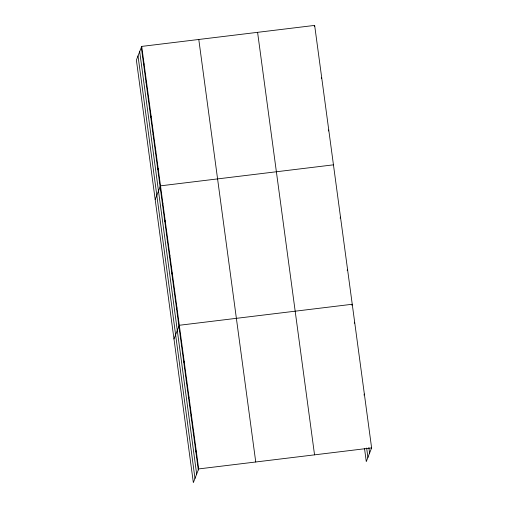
<?xml version="1.0" encoding="UTF-8"?>
<svg xmlns="http://www.w3.org/2000/svg" width="508" height="508" viewBox="0 0 508 508"><rect width="100%" height="100%" fill="white"/><g stroke="black" fill="none" stroke-linecap="round" stroke-linejoin="round"><path stroke-width="0.76" d="M141.719 46.406L136.385 60.084L193.345 482.6L198.679 468.922L141.719 46.406L314.655 25.4L371.615 447.916L366.281 461.594L364.49 448.323M143.675 64.84L144.069 63.837M146.025 82.264L146.418 81.261M148.374 99.695L148.768 98.692M150.724 117.126L151.117 116.122M153.073 134.55L153.467 133.547M155.423 151.981L155.816 150.978M157.772 169.412L158.166 168.408M155.181 199.511L160.515 185.839L333.451 164.833M162.471 204.267L162.865 203.264M164.821 221.698L165.214 220.694M167.17 239.128L167.564 238.125M169.52 256.553L169.913 255.549M171.869 273.983L172.263 272.98M174.219 291.414L174.612 290.411M176.568 308.839L176.962 307.835M173.977 338.944L179.311 325.266L352.247 304.26L351.86 305.264M181.343 344.227L181.731 343.224M314.262 26.403L314.655 25.4M183.763 362.185L184.15 361.182M186.182 380.143L186.576 379.139M188.601 398.101L188.995 397.097M321.31 78.689L321.704 77.686M191.027 416.058L191.414 415.055M193.446 434.01L193.834 433.007M195.866 451.968L196.259 450.964M328.358 130.975L328.752 129.972M340.106 218.123L340.5 217.119M347.161 270.408L347.548 269.405M354.279 323.221L354.667 322.218M363.963 395.053L364.35 394.049M198.679 468.922L371.615 447.916M368.852 447.637L369.589 453.104M366.649 448.043L367.913 457.41M257.588 32.334L314.547 454.85M198.787 39.472L255.746 461.988M141.326 47.409L198.285 469.925M139.694 51.594L196.653 474.11M138.017 55.899L194.977 478.415"/></g></svg>
